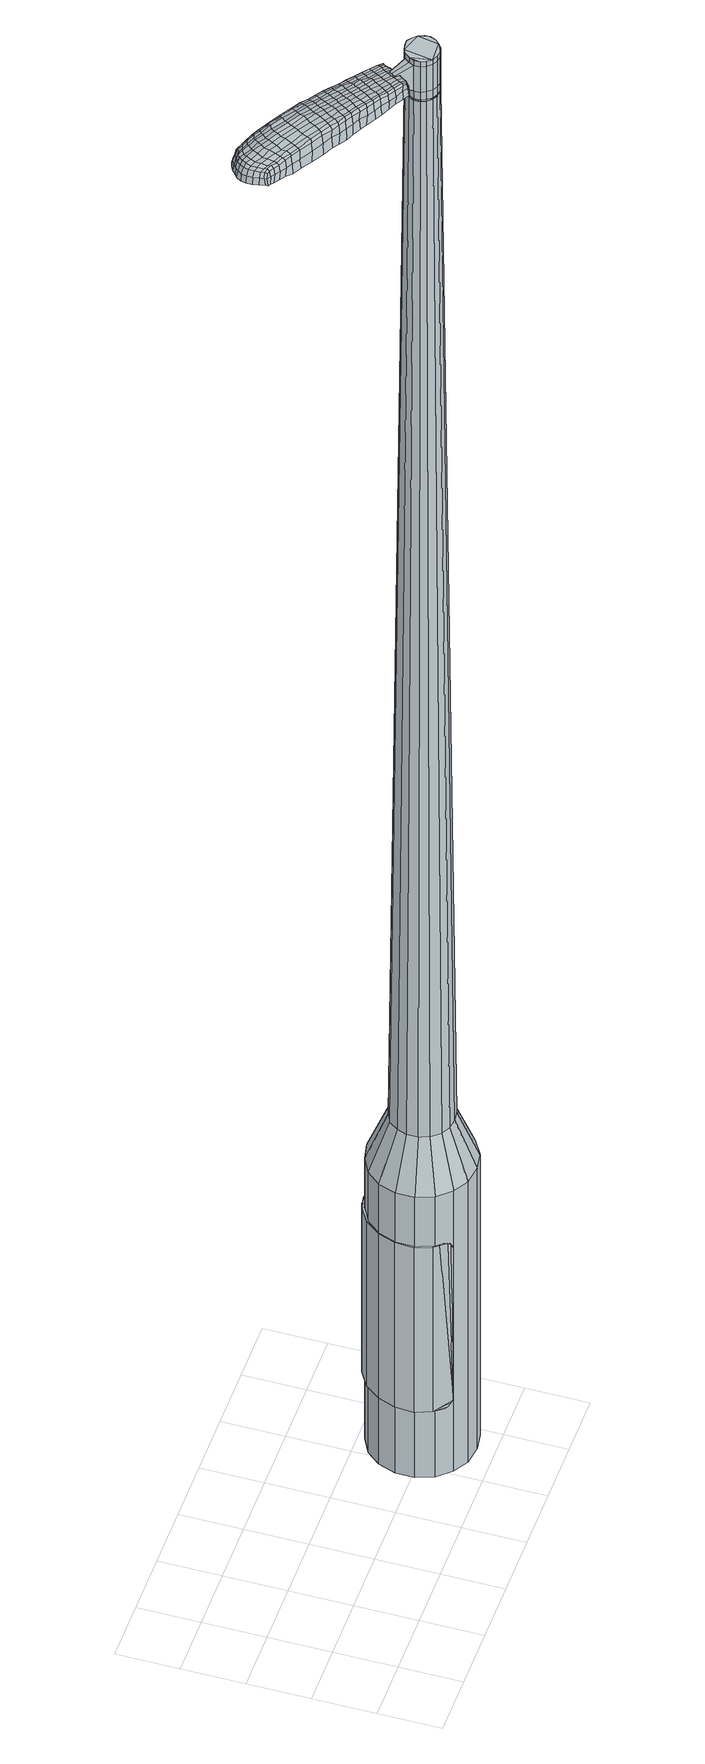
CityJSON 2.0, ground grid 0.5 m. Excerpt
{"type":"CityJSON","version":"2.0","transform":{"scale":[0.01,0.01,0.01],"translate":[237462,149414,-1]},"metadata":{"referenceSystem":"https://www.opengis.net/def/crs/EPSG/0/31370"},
"CityObjects":{
"object1":{"type":"GenericCityObject","attributes":{"cluster":998,"mean_distance_to_centroid":0.259,"new_centroid_x":237464.33,"new_centroid_y":149414.56,"mean_distance_to_camera":14.2,"H1":9.48,"H2":9.59,"Z_final":111.37,"cluster2":-1,"proj_x":237468.38,"proj_y":149407.4,"id_line":43757,"bearing_l":240.55,"distance":8.23,"orientation":"right","G_obj":150.55},"geometry":[{"type":"MultiSurface","lod":"2","boundaries":[[[0,1,2,3]],[[1,4,5,2]],[[4,6,7,5]],[[6,8,9,7]],[[8,10,11,9]],[[10,12,13,11]],[[12,14,15,13]],[[14,16,17,15]],[[16,18,19,17]],[[18,20,21,19]],[[20,22,23,21]],[[22,24,25,23]],[[24,26,27,25]],[[26,28,29,27]],[[28,30,31,29]],[[30,32,33,31]],[[32,34,35,33]],[[34,0,3,35]],[[36,37,38,39]],[[38,40,41,42]],[[41,43,42]],[[42,44,45,46]],[[45,47,46]],[[46,48,49,50]],[[49,51,50]],[[42,46,50,38]],[[50,52,39,38]],[[53,36,39]],[[2,5,7,35]],[[7,9,11,15]],[[11,13,15]],[[15,17,19,23]],[[19,21,23]],[[23,25,27,31]],[[27,29,31]],[[15,23,31,7]],[[31,33,35,7]],[[3,2,35]],[[1,0,54,55]],[[0,34,56,54]],[[34,32,57,56]],[[32,30,58,57]],[[30,28,59,58]],[[28,26,60,59]],[[26,24,61,60]],[[24,22,62,61]],[[22,20,63,62]],[[20,18,64,63]],[[18,16,65,64]],[[16,14,66,65]],[[14,12,67,66]],[[12,10,68,67]],[[10,8,69,68]],[[8,6,70,69]],[[6,4,71,70]],[[4,1,55,71]],[[55,54,72,73]],[[54,56,74,72]],[[56,57,75,74]],[[57,58,76,75]],[[58,59,77,76]],[[59,60,78,77]],[[60,61,79,78]],[[61,62,80,79]],[[62,63,81,80]],[[63,64,82,81]],[[64,65,83,82]],[[65,66,84,83]],[[66,67,85,84]],[[67,68,86,85]],[[68,69,87,86]],[[69,70,88,87]],[[70,71,89,88]],[[71,55,73,89]],[[72,90,91,73]],[[92,93,90,72]],[[94,95,93,92]],[[76,96,95,94]],[[97,98,96,76]],[[99,100,98,97]],[[101,102,100,99]],[[103,104,102,101]],[[81,105,104,103]],[[106,107,105,81]],[[108,109,107,106]],[[110,111,109,108]],[[112,113,111,110]],[[86,114,113,112]],[[115,116,114,86]],[[88,117,116,115]],[[89,118,117,88]],[[73,91,118,89]],[[119,120,121,122]],[[123,119,122,124]],[[125,123,124,126]],[[127,125,126,128]],[[129,127,128,130]],[[131,129,130,132]],[[133,131,132,134]],[[135,133,134,136]],[[137,135,136,138]],[[139,137,138,140]],[[141,139,140,142]],[[143,141,142,144]],[[145,143,144,146]],[[147,145,146,148]],[[149,147,148,150]],[[151,149,150,152]],[[74,92,72]],[[74,75,94,92]],[[75,76,94]],[[77,97,76]],[[77,78,99,97]],[[78,79,101,99]],[[79,80,103,101]],[[80,81,103]],[[82,106,81]],[[82,83,108,106]],[[83,84,110,108]],[[84,85,112,110]],[[85,86,112]],[[87,115,86]],[[87,88,115]],[[153,116,117]],[[153,114,116]],[[154,113,114]],[[154,155,111,113]],[[155,156,109,111]],[[156,157,107,109]],[[157,105,107]],[[158,104,105]],[[158,159,102,104]],[[159,160,100,102]],[[160,161,98,100]],[[161,96,98]],[[162,95,96]],[[162,163,93,95]],[[163,90,93]],[[39,52,151,164]],[[91,90,165,152]],[[53,39,164,120]],[[90,163,121,165]],[[36,53,120,119]],[[163,162,122,121]],[[37,36,119,123]],[[162,96,124,122]],[[38,37,123,125]],[[96,161,126,124]],[[40,38,125,127]],[[161,160,128,126]],[[41,40,127,129]],[[160,159,130,128]],[[43,41,129,131]],[[159,158,132,130]],[[42,43,131,133]],[[158,105,134,132]],[[44,42,133,135]],[[105,157,136,134]],[[45,44,135,137]],[[157,156,138,136]],[[47,45,137,139]],[[156,155,140,138]],[[46,47,139,141]],[[155,154,142,140]],[[48,46,141,143]],[[154,114,144,142]],[[49,48,143,145]],[[114,153,146,144]],[[51,49,145,147]],[[153,117,148,146]],[[50,51,147,149]],[[117,118,150,148]],[[52,50,149,151]],[[118,91,152,150]],[[151,152,166,167]],[[152,165,168,166]],[[165,121,169,168]],[[121,120,170,169]],[[120,164,171,170]],[[164,151,167,171]],[[172,173,174,175]],[[176,172,175,177]],[[172,176,178,179]],[[173,172,179,180]],[[181,182,183,184]],[[185,181,184,186]],[[181,185,187,188]],[[182,181,188,189]],[[190,191,192,193]],[[194,190,193,195]],[[190,194,196,197]],[[191,190,197,198]],[[199,200,201,202]],[[203,199,202,204]],[[199,203,205,206]],[[200,199,206,207]],[[208,209,210,211]],[[212,208,211,213]],[[208,212,214,215]],[[209,208,215,216]],[[217,218,219,220]],[[221,217,220,222]],[[217,221,223,224]],[[218,217,224,225]],[[226,227,228,229]],[[218,226,229,219]],[[226,218,225,230]],[[227,226,230,231]],[[232,233,234,235]],[[227,232,235,228]],[[232,227,231,236]],[[233,232,236,237]],[[238,176,177,239]],[[233,238,239,234]],[[238,233,237,240]],[[176,238,240,178]],[[241,242,243,244]],[[245,241,244,246]],[[241,245,247,248]],[[242,241,248,249]],[[250,251,252,253]],[[242,250,253,243]],[[250,242,249,254]],[[251,250,254,255]],[[256,257,258,259]],[[251,256,259,252]],[[256,251,255,260]],[[257,256,260,261]],[[262,263,264,265]],[[257,262,265,258]],[[262,257,261,266]],[[263,262,266,267]],[[268,173,180,269]],[[263,268,269,264]],[[268,263,267,270]],[[173,268,270,174]],[[271,272,273,274]],[[275,271,274,276]],[[271,275,277,278]],[[272,271,278,279]],[[280,281,282,283]],[[272,280,283,273]],[[280,272,279,284]],[[281,280,284,285]],[[286,287,288,289]],[[281,286,289,282]],[[286,281,285,290]],[[287,286,290,291]],[[292,185,186,293]],[[287,292,293,288]],[[292,287,291,294]],[[185,292,294,187]],[[295,296,297,298]],[[299,295,298,300]],[[295,299,301,302]],[[296,295,302,303]],[[304,305,306,307]],[[296,304,307,297]],[[304,296,303,308]],[[305,304,308,309]],[[310,311,312,313]],[[305,310,313,306]],[[310,305,309,314]],[[311,310,314,315]],[[316,317,318,319]],[[311,316,319,312]],[[316,311,315,320]],[[317,316,320,321]],[[322,182,189,323]],[[317,322,323,318]],[[322,317,321,324]],[[182,322,324,183]],[[325,211,210,326]],[[327,325,326,328]],[[325,327,329,330]],[[211,325,330,213]],[[331,327,328,332]],[[333,331,332,334]],[[331,333,335,336]],[[327,331,336,329]],[[337,333,334,338]],[[339,337,338,340]],[[337,339,341,342]],[[333,337,342,335]],[[343,339,340,344]],[[345,343,344,346]],[[343,345,347,348]],[[339,343,348,341]],[[349,345,346,350]],[[200,349,350,201]],[[349,200,207,351]],[[345,349,351,347]],[[352,353,198,197]],[[354,352,197,196]],[[352,354,355,356]],[[353,352,356,357]],[[358,359,357,356]],[[360,358,356,355]],[[358,360,361,362]],[[359,358,362,363]],[[364,365,363,362]],[[366,364,362,361]],[[364,366,367,368]],[[365,364,368,369]],[[370,371,369,368]],[[372,370,368,367]],[[370,372,205,203]],[[371,370,203,204]],[[373,374,375,376]],[[275,373,376,277]],[[373,275,276,377]],[[374,373,377,378]],[[379,194,195,380]],[[374,379,380,375]],[[379,374,378,381]],[[194,379,381,196]],[[382,383,384,385]],[[221,382,385,223]],[[382,221,222,386]],[[383,382,386,387]],[[388,389,390,391]],[[383,388,391,384]],[[388,383,387,392]],[[389,388,392,393]],[[394,191,198,395]],[[389,394,395,390]],[[394,389,393,396]],[[191,394,396,192]],[[397,398,399,400]],[[179,397,400,180]],[[397,179,178,401]],[[398,397,401,402]],[[403,404,405,406]],[[398,403,406,399]],[[403,398,402,407]],[[404,403,407,408]],[[409,202,201,410]],[[404,409,410,405]],[[409,404,408,411]],[[202,409,411,204]],[[412,413,414,415]],[[184,412,415,186]],[[412,184,183,416]],[[413,412,416,417]],[[418,206,205,419]],[[413,418,419,414]],[[418,413,417,420]],[[206,418,420,207]],[[421,422,423,424]],[[299,421,424,301]],[[421,299,300,425]],[[422,421,425,426]],[[427,212,213,428]],[[422,427,428,423]],[[427,422,426,429]],[[212,427,429,214]],[[430,431,432,433]],[[245,430,433,247]],[[430,245,246,434]],[[431,430,434,435]],[[436,437,438,439]],[[431,436,439,432]],[[436,431,435,440]],[[437,436,440,441]],[[442,209,216,443]],[[437,442,443,438]],[[442,437,441,444]],[[209,442,444,210]],[[445,446,435,434]],[[244,445,434,246]],[[445,244,243,447]],[[446,445,447,448]],[[449,450,441,440]],[[446,449,440,435]],[[449,446,448,451]],[[450,449,451,452]],[[453,326,210,444]],[[450,453,444,441]],[[453,450,452,454]],[[326,453,454,328]],[[455,456,457,458]],[[302,455,458,303]],[[455,302,301,424]],[[456,455,424,423]],[[459,330,329,460]],[[456,459,460,457]],[[459,456,423,428]],[[330,459,428,213]],[[461,462,448,447]],[[253,461,447,243]],[[461,253,252,463]],[[462,461,463,464]],[[465,466,452,451]],[[462,465,451,448]],[[465,462,464,467]],[[466,465,467,468]],[[469,332,328,454]],[[466,469,454,452]],[[469,466,468,470]],[[332,469,470,334]],[[471,472,473,474]],[[308,471,474,309]],[[471,308,303,458]],[[472,471,458,457]],[[475,336,335,476]],[[472,475,476,473]],[[475,472,457,460]],[[336,475,460,329]],[[477,478,464,463]],[[259,477,463,252]],[[477,259,258,479]],[[478,477,479,480]],[[481,482,468,467]],[[478,481,467,464]],[[481,478,480,483]],[[482,481,483,484]],[[485,338,334,470]],[[482,485,470,468]],[[485,482,484,486]],[[338,485,486,340]],[[487,488,489,490]],[[314,487,490,315]],[[487,314,309,474]],[[488,487,474,473]],[[491,342,341,492]],[[488,491,492,489]],[[491,488,473,476]],[[342,491,476,335]],[[493,494,480,479]],[[265,493,479,258]],[[493,265,264,495]],[[494,493,495,496]],[[497,498,484,483]],[[494,497,483,480]],[[497,494,496,499]],[[498,497,499,500]],[[501,344,340,486]],[[498,501,486,484]],[[501,498,500,502]],[[344,501,502,346]],[[503,504,505,506]],[[320,503,506,321]],[[503,320,315,490]],[[504,503,490,489]],[[507,348,347,508]],[[504,507,508,505]],[[507,504,489,492]],[[348,507,492,341]],[[509,510,496,495]],[[269,509,495,264]],[[509,269,180,400]],[[510,509,400,399]],[[511,512,500,499]],[[510,511,499,496]],[[511,510,399,406]],[[512,511,406,405]],[[513,350,346,502]],[[512,513,502,500]],[[513,512,405,410]],[[350,513,410,201]],[[514,515,417,416]],[[324,514,416,183]],[[514,324,321,506]],[[515,514,506,505]],[[516,351,207,420]],[[515,516,420,417]],[[516,515,505,508]],[[351,516,508,347]],[[517,518,378,377]],[[274,517,377,276]],[[517,274,273,519]],[[518,517,519,520]],[[521,354,196,381]],[[518,521,381,378]],[[521,518,520,522]],[[354,521,522,355]],[[523,524,525,526]],[[224,523,526,225]],[[523,224,223,385]],[[524,523,385,384]],[[527,528,529,530]],[[524,527,530,525]],[[527,524,384,391]],[[528,527,391,390]],[[531,353,357,532]],[[528,531,532,529]],[[531,528,390,395]],[[353,531,395,198]],[[533,534,520,519]],[[283,533,519,273]],[[533,283,282,535]],[[534,533,535,536]],[[537,360,355,522]],[[534,537,522,520]],[[537,534,536,538]],[[360,537,538,361]],[[539,540,541,542]],[[230,539,542,231]],[[539,230,225,526]],[[540,539,526,525]],[[543,544,545,546]],[[540,543,546,541]],[[543,540,525,530]],[[544,543,530,529]],[[547,359,363,548]],[[544,547,548,545]],[[547,544,529,532]],[[359,547,532,357]],[[549,550,536,535]],[[289,549,535,282]],[[549,289,288,551]],[[550,549,551,552]],[[553,366,361,538]],[[550,553,538,536]],[[553,550,552,554]],[[366,553,554,367]],[[555,556,557,558]],[[236,555,558,237]],[[555,236,231,542]],[[556,555,542,541]],[[559,560,561,562]],[[556,559,562,557]],[[559,556,541,546]],[[560,559,546,545]],[[563,365,369,564]],[[560,563,564,561]],[[563,560,545,548]],[[365,563,548,363]],[[565,566,552,551]],[[293,565,551,288]],[[565,293,186,415]],[[566,565,415,414]],[[567,372,367,554]],[[566,567,554,552]],[[567,566,414,419]],[[372,567,419,205]],[[568,569,402,401]],[[240,568,401,178]],[[568,240,237,558]],[[569,568,558,557]],[[570,571,408,407]],[[569,570,407,402]],[[570,569,557,562]],[[571,570,562,561]],[[572,371,204,411]],[[571,572,411,408]],[[572,571,561,564]],[[371,572,564,369]],[[573,574,575,576]],[[576,575,577,578]],[[579,577,575,580]],[[580,575,574,581]],[[582,583,584,585]],[[585,584,586,587]],[[588,586,584,589]],[[589,584,583,590]],[[591,592,593,594]],[[594,593,595,596]],[[597,595,593,598]],[[598,593,592,599]],[[600,601,602,603]],[[603,602,604,605]],[[606,604,602,607]],[[607,602,601,608]],[[609,610,611,612]],[[612,611,613,614]],[[615,613,611,616]],[[616,611,610,617]],[[618,619,620,621]],[[621,620,622,623]],[[624,622,620,625]],[[625,620,619,626]],[[627,628,629,630]],[[630,629,619,618]],[[626,619,629,631]],[[631,629,628,632]],[[633,634,635,636]],[[636,635,628,627]],[[632,628,635,637]],[[637,635,634,638]],[[578,577,639,640]],[[640,639,634,633]],[[638,634,639,641]],[[641,639,577,579]],[[642,643,644,645]],[[645,644,646,647]],[[648,646,644,649]],[[649,644,643,650]],[[651,652,653,654]],[[654,653,643,642]],[[650,643,653,655]],[[655,653,652,656]],[[657,658,659,660]],[[660,659,652,651]],[[656,652,659,661]],[[661,659,658,662]],[[663,664,665,666]],[[666,665,658,657]],[[662,658,665,667]],[[667,665,664,668]],[[581,574,669,670]],[[670,669,664,663]],[[668,664,669,671]],[[671,669,574,573]],[[672,673,674,675]],[[675,674,676,677]],[[678,676,674,679]],[[679,674,673,680]],[[681,682,683,684]],[[684,683,673,672]],[[680,673,683,685]],[[685,683,682,686]],[[687,688,689,690]],[[690,689,682,681]],[[686,682,689,691]],[[691,689,688,692]],[[587,586,693,694]],[[694,693,688,687]],[[692,688,693,695]],[[695,693,586,588]],[[696,697,698,699]],[[699,698,700,701]],[[702,700,698,703]],[[703,698,697,704]],[[705,706,707,708]],[[708,707,697,696]],[[704,697,707,709]],[[709,707,706,710]],[[711,712,713,714]],[[714,713,706,705]],[[710,706,713,715]],[[715,713,712,716]],[[717,718,719,720]],[[720,719,712,711]],[[716,712,719,721]],[[721,719,718,722]],[[590,583,723,724]],[[724,723,718,717]],[[722,718,723,725]],[[725,723,583,582]],[[609,612,726,727]],[[727,726,728,729]],[[730,728,726,731]],[[731,726,612,614]],[[729,728,732,733]],[[733,732,734,735]],[[736,734,732,737]],[[737,732,728,730]],[[735,734,738,739]],[[739,738,740,741]],[[742,740,738,743]],[[743,738,734,736]],[[741,740,744,745]],[[745,744,746,747]],[[748,746,744,749]],[[749,744,740,742]],[[747,746,750,751]],[[751,750,601,600]],[[608,601,750,752]],[[752,750,746,748]],[[599,753,754,598]],[[598,754,755,597]],[[756,755,754,757]],[[757,754,753,758]],[[758,759,760,757]],[[757,760,761,756]],[[762,761,760,763]],[[763,760,759,764]],[[764,765,766,763]],[[763,766,767,762]],[[768,767,766,769]],[[769,766,765,770]],[[770,771,772,769]],[[769,772,773,768]],[[606,773,772,604]],[[604,772,771,605]],[[774,775,776,777]],[[777,776,676,678]],[[677,676,776,778]],[[778,776,775,779]],[[596,595,780,781]],[[781,780,775,774]],[[779,775,780,782]],[[782,780,595,597]],[[783,784,785,786]],[[786,785,622,624]],[[623,622,785,787]],[[787,785,784,788]],[[789,790,791,792]],[[792,791,784,783]],[[788,784,791,793]],[[793,791,790,794]],[[599,592,795,796]],[[796,795,790,789]],[[794,790,795,797]],[[797,795,592,591]],[[798,799,800,801]],[[801,800,580,581]],[[579,580,800,802]],[[802,800,799,803]],[[804,805,806,807]],[[807,806,799,798]],[[803,799,806,808]],[[808,806,805,809]],[[600,603,810,811]],[[811,810,805,804]],[[809,805,810,812]],[[812,810,603,605]],[[813,814,815,816]],[[816,815,585,587]],[[582,585,815,817]],[[817,815,814,818]],[[606,607,819,820]],[[820,819,814,813]],[[818,814,819,821]],[[821,819,607,608]],[[822,823,824,825]],[[825,824,700,702]],[[701,700,824,826]],[[826,824,823,827]],[[614,613,828,829]],[[829,828,823,822]],[[827,823,828,830]],[[830,828,613,615]],[[831,832,833]],[[833,832,646,648]],[[647,646,832,834]],[[834,832,835]],[[836,837,838,839]],[[839,838,832,831]],[[835,832,838,840]],[[840,838,837,841]],[[617,610,842,843]],[[843,842,837,836]],[[841,837,842,844]],[[844,842,610,609]],[[835,845,834]],[[834,845,645,647]],[[642,645,845,846]],[[846,845,847]],[[841,848,849,840]],[[840,849,845,835]],[[847,845,849,850]],[[850,849,848,851]],[[609,727,852,844]],[[844,852,848,841]],[[851,848,852,853]],[[853,852,727,729]],[[854,855,856,857]],[[857,856,703,704]],[[702,703,856,825]],[[825,856,855,822]],[[730,731,858,859]],[[859,858,855,854]],[[822,855,858,829]],[[829,858,731,614]],[[847,860,861,846]],[[846,861,654,642]],[[651,654,861,862]],[[862,861,860,863]],[[851,864,865,850]],[[850,865,860,847]],[[863,860,865,866]],[[866,865,864,867]],[[729,733,868,853]],[[853,868,864,851]],[[867,864,868,869]],[[869,868,733,735]],[[870,871,872,873]],[[873,872,709,710]],[[704,709,872,857]],[[857,872,871,854]],[[736,737,874,875]],[[875,874,871,870]],[[854,871,874,859]],[[859,874,737,730]],[[863,876,877,862]],[[862,877,660,651]],[[657,660,877,878]],[[878,877,876,879]],[[867,880,881,866]],[[866,881,876,863]],[[879,876,881,882]],[[882,881,880,883]],[[735,739,884,869]],[[869,884,880,867]],[[883,880,884,885]],[[885,884,739,741]],[[886,887,888,889]],[[889,888,715,716]],[[710,715,888,873]],[[873,888,887,870]],[[742,743,890,891]],[[891,890,887,886]],[[870,887,890,875]],[[875,890,743,736]],[[879,892,893,878]],[[878,893,666,657]],[[663,666,893,894]],[[894,893,892,895]],[[883,896,897,882]],[[882,897,892,879]],[[895,892,897,898]],[[898,897,896,899]],[[741,745,900,885]],[[885,900,896,883]],[[899,896,900,901]],[[901,900,745,747]],[[902,903,904,905]],[[905,904,721,722]],[[716,721,904,889]],[[889,904,903,886]],[[748,749,906,907]],[[907,906,903,902]],[[886,903,906,891]],[[891,906,749,742]],[[895,908,909,894]],[[894,909,670,663]],[[581,670,909,801]],[[801,909,908,798]],[[899,910,911,898]],[[898,911,908,895]],[[798,908,911,807]],[[807,911,910,804]],[[747,751,912,901]],[[901,912,910,899]],[[804,910,912,811]],[[811,912,751,600]],[[818,913,914,817]],[[817,914,725,582]],[[722,725,914,905]],[[905,914,913,902]],[[608,752,915,821]],[[821,915,913,818]],[[902,913,915,907]],[[907,915,752,748]],[[779,916,917,778]],[[778,917,675,677]],[[672,675,917,918]],[[918,917,916,919]],[[597,755,920,782]],[[782,920,916,779]],[[919,916,920,921]],[[921,920,755,756]],[[922,923,924,925]],[[925,924,625,626]],[[624,625,924,786]],[[786,924,923,783]],[[926,927,928,929]],[[929,928,923,922]],[[783,923,928,792]],[[792,928,927,789]],[[758,753,930,931]],[[931,930,927,926]],[[789,927,930,796]],[[796,930,753,599]],[[919,932,933,918]],[[918,933,684,672]],[[681,684,933,934]],[[934,933,932,935]],[[756,761,936,921]],[[921,936,932,919]],[[935,932,936,937]],[[937,936,761,762]],[[938,939,940,941]],[[941,940,631,632]],[[626,631,940,925]],[[925,940,939,922]],[[942,943,944,945]],[[945,944,939,938]],[[922,939,944,929]],[[929,944,943,926]],[[764,759,946,947]],[[947,946,943,942]],[[926,943,946,931]],[[931,946,759,758]],[[935,948,949,934]],[[934,949,690,681]],[[687,690,949,950]],[[950,949,948,951]],[[762,767,952,937]],[[937,952,948,935]],[[951,948,952,953]],[[953,952,767,768]],[[954,955,956,957]],[[957,956,637,638]],[[632,637,956,941]],[[941,956,955,938]],[[958,959,960,961]],[[961,960,955,954]],[[938,955,960,945]],[[945,960,959,942]],[[770,765,962,963]],[[963,962,959,958]],[[942,959,962,947]],[[947,962,765,764]],[[951,964,965,950]],[[950,965,694,687]],[[587,694,965,816]],[[816,965,964,813]],[[768,773,966,953]],[[953,966,964,951]],[[813,964,966,820]],[[820,966,773,606]],[[803,967,968,802]],[[802,968,641,579]],[[638,641,968,957]],[[957,968,967,954]],[[809,969,970,808]],[[808,970,967,803]],[[954,967,970,961]],[[961,970,969,958]],[[605,771,971,812]],[[812,971,969,809]],[[958,969,971,963]],[[963,971,771,770]],[[573,576,175,174]],[[576,578,177,175]],[[588,589,188,187]],[[589,590,189,188]],[[591,594,193,192]],[[594,596,195,193]],[[615,616,215,214]],[[616,617,216,215]],[[618,621,220,219]],[[621,623,222,220]],[[627,630,229,228]],[[630,618,219,229]],[[633,636,235,234]],[[636,627,228,235]],[[578,640,239,177]],[[640,633,234,239]],[[648,649,248,247]],[[649,650,249,248]],[[650,655,254,249]],[[655,656,255,254]],[[656,661,260,255]],[[661,662,261,260]],[[662,667,266,261]],[[667,668,267,266]],[[668,671,270,267]],[[671,573,174,270]],[[678,679,278,277]],[[679,680,279,278]],[[680,685,284,279]],[[685,686,285,284]],[[686,691,290,285]],[[691,692,291,290]],[[692,695,294,291]],[[695,588,187,294]],[[696,699,298,297]],[[699,701,300,298]],[[705,708,307,306]],[[708,696,297,307]],[[711,714,313,312]],[[714,705,306,313]],[[717,720,319,318]],[[720,711,312,319]],[[590,724,323,189]],[[724,717,318,323]],[[774,777,376,375]],[[777,678,277,376]],[[596,781,380,195]],[[781,774,375,380]],[[623,787,386,222]],[[787,788,387,386]],[[788,793,392,387]],[[793,794,393,392]],[[794,797,396,393]],[[797,591,192,396]],[[701,826,425,300]],[[826,827,426,425]],[[827,830,429,426]],[[830,615,214,429]],[[831,833,433,432]],[[833,648,247,433]],[[836,839,439,438]],[[839,831,432,439]],[[617,843,443,216]],[[843,836,438,443]],[[972,973,974,975]],[[976,977,975,974]],[[978,979,980,981]],[[982,983,984,985]],[[973,986,987,974]],[[988,976,974,987]],[[989,978,981,990]],[[991,992,983,982]],[[986,993,994,987]],[[994,995,988,987]],[[996,989,990,997]],[[998,992,991,999]],[[993,1000,1001,994]],[[1001,1002,995,994]],[[1003,996,997,1004]],[[1005,998,999,1006]],[[1007,1008,1009,1010]],[[1011,1012,1008,1007]],[[1011,1013,1014,1012]],[[1013,1015,1016,1014]],[[1017,1018,1019,1020]],[[1021,1022,1018,1017]],[[1023,1024,1022,1021]],[[1025,1026,1024,1023]],[[1020,1009,1008,1017]],[[1017,1008,1012,1021]],[[1012,1014,1023,1021]],[[1014,1016,1025,1023]],[[981,980,977,976]],[[990,981,976,988]],[[995,997,990,988]],[[1002,1004,997,995]],[[982,985,979,978]],[[991,982,978,989]],[[999,991,989,996]],[[1006,999,996,1003]],[[983,1007,1010,984]],[[992,1011,1007,983]],[[1013,1011,992,998]],[[1015,1013,998,1005]],[[1027,1028,1029,1030]],[[1029,1031,1032,1033]],[[1029,1033,1034,1035]],[[1029,1035,1030]],[[1036,1027,1030,1037]],[[1038,1037,1030,1039]],[[1040,1039,1030]],[[1041,1029,1028,1042]],[[1043,1041,1042,1044]],[[1045,1043,1044,1046]],[[1047,1045,1046,1048]],[[1049,1047,1048,1050]],[[1050,1051,1052,1053]],[[1050,1053,1054,1055]],[[1050,1055,1056,1057]],[[1056,1058,1059,1060]],[[1056,1060,1061,1062]],[[1056,1062,1057]],[[1050,1057,1049]],[[1063,1064,1028,1027]],[[1065,1066,1031,1029]],[[1067,1068,1040,1030]],[[1064,1069,1042,1028]],[[1070,1065,1029,1041]],[[1069,1071,1044,1042]],[[1072,1070,1041,1043]],[[1071,1073,1046,1044]],[[1074,1072,1043,1045]],[[1073,1075,1048,1046]],[[1076,1074,1045,1047]],[[1075,1077,1050,1048]],[[1078,1076,1047,1049]],[[1077,1079,1051,1050]],[[1080,1081,1058,1056]],[[1082,1078,1049,1057]],[[1052,1051,1079,1083]],[[1053,1052,1083,1084]],[[1054,1053,1084,1085]],[[1055,1054,1085,1086]],[[1056,1055,1086,1080]],[[1087,1063,1027,1036]],[[1088,1087,1036,1037]],[[1089,1088,1037,1038]],[[1090,1089,1038,1039]],[[1068,1090,1039,1040]],[[1032,1031,1066,1091]],[[1059,1058,1081,1092]],[[1033,1032,1091,1093]],[[1034,1033,1093,1094]],[[1035,1034,1094,1095]],[[1030,1035,1095,1067]],[[1060,1059,1092,1096]],[[1061,1060,1096,1097]],[[1062,1061,1097,1098]],[[1057,1062,1098,1082]]]}]}
},
"vertices":[
[194,77,384],[203,88,384],[203,88,96],[194,77,96],[216,95,384],[216,95,96],[230,98,384],[230,98,96],[245,96,384],[245,96,96],[257,89,384],[257,89,96],[267,77,384],[267,77,96],[272,64,384],[272,64,96],[272,49,384],[272,49,96],[267,35,384],[267,35,96],[258,24,384],[258,24,96],[245,16,384],[245,16,96],[231,14,384],[231,14,96],[216,16,384],[216,16,96],[204,23,384],[204,23,96],[194,34,384],[194,34,96],[189,48,384],[189,48,96],[189,63,384],[189,63,96],[217,53,1524],[219,49,1524],[222,45,1524],[219,62,1524],[226,43,1524],[231,42,1524],[239,46,1524],[235,43,1524],[242,49,1524],[244,54,1524],[242,63,1524],[244,58,1524],[239,66,1524],[235,69,1524],[226,68,1524],[230,69,1524],[222,66,1524],[217,58,1524],[209,68,429],[214,75,429],[206,60,429],[206,51,429],[209,43,429],[215,36,429],[222,32,429],[231,31,429],[239,32,429],[247,37,429],[252,43,429],[255,52,429],[255,60,429],[252,69,429],[247,75,429],[239,80,429],[230,81,429],[222,79,429],[219,62,1483],[222,66,1483],[217,58,1483],[217,53,1483],[219,49,1483],[222,45,1483],[226,43,1483],[231,42,1483],[235,43,1483],[239,46,1483],[242,49,1483],[244,54,1483],[244,58,1483],[242,63,1483],[239,66,1483],[235,69,1483],[230,69,1483],[226,68,1483],[219,62,1485],[222,66,1485],[218,58,1483],[218,58,1485],[218,53,1483],[218,53,1485],[219,49,1485],[222,46,1483],[222,46,1485],[226,44,1483],[226,44,1485],[231,43,1483],[231,43,1485],[235,44,1483],[235,44,1485],[239,46,1485],[242,50,1483],[242,50,1485],[243,54,1483],[243,54,1485],[243,58,1483],[243,58,1485],[242,62,1483],[242,62,1485],[239,66,1485],[235,68,1483],[235,68,1485],[230,69,1485],[226,68,1485],[217,53,1519],[217,58,1519],[217,58,1493],[217,53,1493],[219,49,1519],[219,49,1493],[222,45,1519],[222,45,1493],[226,43,1519],[226,43,1493],[231,42,1519],[231,42,1493],[235,43,1519],[235,43,1493],[239,46,1519],[239,46,1493],[242,49,1519],[242,49,1493],[244,54,1519],[244,54,1493],[244,58,1519],[244,58,1493],[242,63,1519],[242,63,1493],[239,66,1519],[239,66,1493],[235,69,1519],[235,69,1493],[230,69,1519],[230,69,1493],[226,68,1519],[226,68,1493],[222,66,1519],[222,66,1493],[235,69,1485],[242,63,1485],[244,58,1485],[244,54,1485],[242,49,1485],[235,43,1485],[231,42,1485],[226,43,1485],[222,45,1485],[217,53,1485],[217,58,1485],[219,62,1519],[219,62,1493],[204,74,1513],[204,74,1518],[203,72,1513],[201,69,1513],[201,69,1518],[203,72,1518],[148,125,1519],[154,121,1518],[153,123,1509],[147,127,1510],[140,130,1519],[140,131,1510],[140,128,1526],[148,123,1525],[154,119,1525],[129,92,1519],[135,88,1518],[136,89,1525],[130,92,1525],[121,96,1519],[122,97,1526],[119,95,1510],[127,91,1510],[133,88,1509],[73,143,1519],[75,146,1519],[74,147,1513],[72,143,1513],[72,139,1519],[71,139,1513],[74,138,1524],[75,142,1524],[77,145,1524],[138,107,1530],[144,103,1529],[146,106,1529],[139,109,1530],[130,111,1531],[132,114,1531],[128,108,1530],[136,103,1530],[142,100,1529],[208,67,1512],[210,69,1512],[208,70,1517],[207,68,1517],[207,65,1512],[206,65,1517],[206,65,1506],[207,67,1506],[209,70,1506],[95,153,1519],[99,152,1519],[98,153,1512],[95,155,1512],[93,154,1518],[93,155,1512],[93,153,1522],[95,152,1523],[98,150,1524],[103,150,1519],[108,147,1519],[108,149,1512],[103,152,1512],[103,148,1524],[108,146,1525],[113,145,1519],[120,141,1519],[120,143,1511],[113,147,1511],[113,143,1526],[120,139,1526],[130,135,1519],[130,137,1510],[130,134,1526],[210,85,1513],[203,89,1513],[204,88,1518],[210,84,1517],[214,82,1512],[213,82,1516],[214,83,1506],[210,87,1507],[203,91,1507],[197,93,1514],[191,97,1515],[191,96,1520],[197,92,1519],[197,95,1507],[191,99,1507],[185,102,1515],[178,106,1516],[178,104,1522],[185,100,1521],[184,103,1508],[178,107,1508],[172,110,1517],[166,114,1517],[166,112,1524],[172,108,1523],[172,111,1508],[166,115,1509],[160,117,1518],[160,116,1524],[159,119,1509],[77,122,1519],[80,120,1519],[81,121,1524],[78,123,1523],[75,124,1518],[76,124,1522],[74,123,1512],[76,122,1512],[78,120,1512],[84,117,1519],[89,114,1519],[90,115,1525],[85,118,1524],[82,117,1512],[87,114,1512],[94,111,1519],[100,107,1519],[102,108,1526],[95,112,1526],[92,110,1511],[99,106,1511],[111,101,1519],[112,102,1526],[109,101,1510],[195,59,1513],[188,62,1513],[187,62,1507],[193,58,1507],[200,57,1512],[199,56,1506],[200,58,1516],[196,59,1517],[189,63,1518],[181,65,1514],[174,69,1515],[173,68,1507],[180,65,1507],[182,66,1519],[176,70,1520],[168,72,1515],[161,75,1516],[159,75,1508],[166,71,1508],[169,73,1521],[163,76,1522],[154,79,1517],[148,82,1517],[146,81,1509],[153,78,1508],[156,79,1523],[149,83,1524],[141,85,1518],[139,84,1509],[143,86,1524],[202,70,1519],[204,73,1519],[196,74,1520],[197,76,1520],[195,72,1520],[201,68,1519],[189,78,1522],[191,80,1522],[183,81,1523],[184,84,1523],[181,79,1523],[188,75,1521],[176,85,1524],[178,87,1524],[170,89,1525],[171,91,1525],[168,86,1525],[175,82,1524],[164,92,1526],[165,95,1526],[157,96,1527],[159,98,1527],[155,93,1527],[162,89,1526],[151,99,1528],[152,102,1528],[149,96,1528],[77,141,1527],[79,144,1527],[76,137,1526],[80,135,1527],[81,138,1528],[83,142,1528],[87,135,1529],[89,139,1529],[85,131,1528],[92,128,1530],[93,132,1530],[95,135,1530],[99,128,1531],[101,131,1531],[98,124,1530],[106,120,1531],[107,124,1531],[109,127,1531],[119,117,1531],[120,120,1531],[117,114,1531],[74,126,1518],[73,129,1519],[72,129,1513],[73,125,1513],[76,126,1523],[75,129,1523],[72,134,1519],[71,134,1513],[74,133,1524],[91,154,1518],[88,154,1518],[89,152,1523],[92,153,1523],[91,155,1513],[88,155,1513],[84,153,1519],[81,151,1519],[82,150,1524],[86,152,1523],[84,154,1513],[80,152,1513],[78,149,1519],[79,148,1524],[77,149,1513],[147,122,1528],[146,120,1528],[152,116,1528],[153,118,1527],[140,126,1528],[139,125,1529],[145,118,1529],[143,115,1530],[149,111,1529],[151,114,1528],[137,122,1529],[135,120,1530],[141,112,1530],[147,109,1529],[133,117,1531],[131,94,1528],[132,96,1529],[124,100,1529],[123,98,1528],[137,90,1527],[139,93,1528],[134,99,1529],[126,104,1530],[140,96,1528],[202,57,1512],[203,58,1512],[202,59,1517],[201,58,1517],[201,56,1506],[202,58,1506],[205,61,1512],[204,62,1517],[204,61,1506],[215,80,1512],[215,78,1512],[214,80,1506],[215,81,1506],[214,80,1517],[213,79,1517],[213,76,1512],[212,74,1512],[212,75,1506],[213,77,1506],[212,77,1517],[211,74,1517],[211,72,1512],[210,72,1506],[210,72,1517],[209,83,1519],[209,81,1519],[203,87,1520],[202,85,1520],[208,79,1519],[206,77,1519],[201,83,1520],[200,81,1520],[205,75,1519],[199,79,1520],[197,60,1519],[198,62,1519],[191,66,1520],[190,64,1520],[199,65,1519],[193,68,1520],[197,91,1521],[196,89,1521],[190,95,1522],[190,93,1522],[195,87,1521],[193,85,1521],[188,91,1522],[187,89,1523],[192,82,1522],[186,86,1523],[183,67,1521],[184,69,1521],[178,72,1522],[177,71,1522],[186,72,1521],[180,75,1522],[184,99,1523],[183,97,1523],[178,102,1524],[177,101,1524],[182,95,1523],[181,92,1524],[176,99,1525],[174,96,1525],[179,90,1524],[173,94,1525],[170,74,1523],[171,76,1523],[165,79,1524],[164,77,1524],[173,79,1524],[166,82,1525],[172,106,1525],[171,105,1525],[166,110,1526],[165,109,1526],[169,103,1526],[168,100,1526],[163,106,1527],[162,104,1527],[167,97,1526],[160,101,1527],[157,81,1525],[158,83,1525],[151,86,1526],[150,84,1526],[160,86,1526],[153,89,1527],[159,114,1527],[158,113,1527],[157,110,1527],[155,108,1528],[154,105,1528],[144,87,1527],[145,89,1527],[147,93,1528],[78,125,1525],[77,127,1525],[81,123,1526],[80,125,1526],[76,132,1526],[80,130,1527],[93,151,1525],[91,151,1525],[94,149,1526],[97,150,1525],[88,150,1525],[84,149,1526],[88,147,1527],[91,148,1526],[82,147,1526],[85,145,1527],[85,120,1526],[85,122,1527],[90,117,1527],[90,119,1528],[85,127,1528],[91,123,1529],[101,148,1526],[99,147,1527],[105,144,1528],[107,145,1527],[96,146,1527],[94,144,1528],[100,141,1529],[102,143,1528],[91,141,1528],[97,138,1530],[95,113,1528],[96,116,1529],[102,109,1528],[103,112,1529],[96,120,1529],[104,115,1530],[112,142,1528],[111,141,1528],[118,137,1529],[119,138,1528],[108,139,1529],[106,137,1530],[113,133,1530],[116,135,1530],[103,134,1530],[111,130,1531],[113,103,1529],[114,106,1529],[115,110,1530],[130,132,1528],[128,131,1529],[126,129,1530],[124,126,1530],[122,123,1531],[152,122,1509],[153,120,1518],[147,123,1518],[146,125,1509],[139,128,1519],[139,130,1510],[139,126,1525],[147,122,1525],[153,118,1525],[137,91,1525],[136,90,1518],[129,93,1518],[131,94,1525],[122,97,1519],[123,98,1525],[120,97,1510],[127,93,1509],[134,89,1509],[76,145,1513],[77,145,1519],[75,142,1519],[74,142,1513],[74,139,1519],[74,139,1513],[76,138,1524],[77,141,1524],[78,144,1524],[145,106,1528],[144,103,1528],[138,107,1529],[139,110,1529],[130,111,1529],[131,114,1529],[128,108,1529],[136,104,1529],[142,100,1528],[207,71,1516],[208,71,1512],[206,68,1512],[205,69,1516],[205,66,1512],[204,66,1516],[204,66,1506],[205,69,1506],[207,71,1506],[98,152,1512],[98,150,1519],[95,151,1518],[95,153,1512],[93,152,1518],[93,153,1512],[93,151,1522],[95,150,1523],[98,149,1523],[107,147,1512],[107,146,1519],[102,148,1519],[102,150,1512],[102,147,1524],[107,144,1525],[119,141,1511],[119,139,1519],[112,143,1519],[112,145,1511],[112,142,1525],[119,138,1526],[129,134,1519],[129,136,1510],[129,132,1526],[202,86,1518],[202,88,1513],[209,84,1513],[209,82,1517],[213,81,1512],[212,80,1515],[212,82,1506],[208,85,1506],[202,89,1507],[190,94,1520],[190,96,1514],[196,92,1514],[196,90,1519],[196,93,1507],[189,98,1507],[177,102,1522],[177,104,1516],[183,100,1515],[183,98,1521],[183,102,1508],[177,106,1508],[165,110,1523],[165,112,1517],[171,108,1516],[171,106,1522],[171,110,1508],[164,114,1508],[159,116,1517],[159,114,1524],[158,118,1509],[82,123,1523],[81,122,1519],[79,124,1518],[79,125,1523],[77,125,1518],[78,126,1522],[76,124,1512],[77,123,1512],[80,121,1512],[91,117,1525],[90,116,1519],[85,119,1519],[86,120,1524],[83,118,1512],[88,115,1512],[103,110,1526],[101,109,1519],[95,113,1519],[96,113,1525],[93,112,1511],[100,108,1511],[111,103,1519],[113,104,1526],[110,102,1510],[187,63,1507],[189,64,1513],[195,61,1513],[194,60,1506],[200,59,1512],[199,58,1506],[200,60,1515],[196,61,1517],[190,65,1518],[174,70,1507],[175,71,1514],[182,67,1514],[181,67,1507],[183,68,1519],[177,71,1520],[160,76,1508],[162,77,1516],[169,74,1515],[167,73,1508],[170,75,1521],[163,78,1522],[147,83,1508],[149,84,1517],[155,80,1516],[153,80,1508],[157,81,1522],[150,85,1523],[142,87,1517],[140,86,1509],[144,88,1524],[202,71,1518],[203,73,1518],[195,74,1519],[197,77,1519],[194,72,1519],[200,68,1518],[189,78,1520],[190,80,1520],[182,82,1521],[184,84,1521],[181,79,1521],[188,75,1520],[176,85,1523],[177,88,1523],[170,89,1524],[171,91,1524],[168,86,1524],[174,83,1523],[163,93,1525],[165,95,1525],[157,96,1526],[158,99,1526],[155,93,1526],[161,90,1525],[150,100,1527],[152,102,1527],[149,97,1527],[80,143,1526],[79,140,1526],[78,137,1525],[81,135,1526],[82,138,1526],[84,141,1526],[89,138,1528],[87,135,1528],[86,132,1527],[92,128,1528],[94,132,1529],[95,135,1529],[102,131,1530],[100,128,1530],[98,125,1529],[106,120,1530],[108,124,1530],[109,127,1530],[120,120,1530],[119,117,1530],[117,114,1530],[74,129,1513],[75,129,1518],[76,127,1518],[75,126,1512],[77,127,1523],[77,129,1523],[74,134,1519],[74,134,1513],[76,133,1523],[89,150,1523],[89,152,1518],[91,152,1518],[92,151,1523],[91,153,1512],[88,153,1512],[83,148,1523],[82,149,1519],[85,151,1519],[86,150,1523],[85,152,1513],[81,150,1513],[79,147,1519],[80,147,1524],[79,148,1513],[152,116,1527],[146,120,1527],[146,121,1527],[152,117,1526],[139,125,1527],[138,124,1528],[149,111,1528],[142,115,1528],[144,118,1528],[150,114,1527],[137,122,1528],[135,119,1529],[141,112,1529],[147,109,1528],[133,117,1529],[124,101,1528],[132,96,1527],[132,95,1527],[124,99,1527],[138,92,1526],[138,93,1527],[134,100,1528],[126,104,1528],[140,97,1527],[201,60,1516],[201,60,1512],[201,58,1512],[200,59,1516],[200,58,1506],[200,59,1506],[203,62,1512],[202,63,1516],[202,62,1506],[212,81,1506],[213,80,1512],[213,81,1506],[212,80,1516],[212,79,1516],[210,76,1506],[210,75,1512],[212,78,1512],[211,78,1506],[211,78,1516],[209,75,1516],[209,73,1512],[208,74,1506],[208,73,1516],[208,82,1518],[202,86,1519],[202,85,1519],[205,77,1518],[207,80,1518],[201,83,1519],[199,81,1519],[204,75,1518],[198,79,1519],[191,66,1519],[197,63,1518],[196,62,1518],[190,65,1519],[198,65,1518],[192,69,1519],[195,89,1520],[196,90,1520],[189,94,1521],[189,93,1521],[193,85,1520],[194,87,1520],[188,91,1521],[186,89,1521],[192,83,1520],[185,86,1521],[177,73,1521],[184,69,1520],[184,68,1520],[177,72,1521],[186,72,1520],[179,76,1521],[183,97,1522],[183,98,1522],[177,102,1523],[176,101,1523],[180,92,1522],[181,95,1522],[175,99,1523],[174,96,1524],[179,90,1523],[172,94,1524],[164,80,1523],[171,76,1522],[170,75,1522],[164,79,1523],[173,79,1522],[166,83,1523],[170,105,1524],[171,106,1524],[165,109,1525],[164,109,1525],[167,100,1525],[169,103,1524],[163,106,1525],[161,104,1526],[166,98,1525],[160,101,1526],[151,86,1525],[158,83,1524],[157,82,1524],[151,85,1525],[160,86,1524],[153,90,1525],[158,112,1526],[158,113,1526],[155,108,1527],[156,110,1526],[153,105,1527],[145,90,1526],[144,89,1526],[147,93,1526],[78,128,1524],[79,126,1524],[82,124,1525],[81,126,1525],[78,132,1525],[81,130,1525],[94,148,1525],[91,149,1524],[93,150,1524],[96,148,1525],[89,146,1526],[85,147,1525],[88,149,1524],[92,147,1525],[82,146,1525],[86,144,1526],[85,123,1526],[86,121,1526],[91,118,1526],[91,119,1527],[86,127,1526],[91,124,1527],[105,143,1527],[99,146,1526],[101,146,1526],[106,144,1526],[100,140,1528],[94,143,1527],[97,145,1526],[102,142,1527],[91,141,1527],[97,137,1528],[96,116,1527],[96,114,1527],[103,110,1527],[103,112,1528],[97,120,1528],[105,116,1529],[118,136,1528],[110,140,1527],[112,141,1527],[119,137,1527],[113,132,1529],[106,136,1529],[108,139,1528],[115,134,1528],[104,134,1529],[111,129,1530],[114,106,1528],[113,105,1528],[115,110,1529],[128,130,1528],[129,131,1528],[124,126,1529],[126,128,1529],[122,123,1530],[213,82,1508],[210,76,1508],[182,93,1509],[186,100,1509],[163,104,1510],[168,111,1510],[129,124,1512],[134,132,1512],[150,123,1511],[145,115,1511],[114,133,1513],[102,139,1514],[106,147,1514],[118,141,1513],[206,70,1508],[178,86,1509],[159,97,1510],[125,116,1512],[140,107,1511],[109,125,1513],[97,131,1514],[203,64,1508],[174,79,1509],[155,89,1510],[120,108,1512],[136,99,1511],[93,124,1514],[104,117,1513],[200,58,1508],[170,72,1509],[151,82,1510],[116,100,1512],[131,91,1511],[89,116,1514],[100,109,1513],[90,145,1514],[85,147,1514],[88,153,1514],[94,153,1514],[86,138,1514],[81,140,1514],[81,131,1514],[78,134,1514],[77,123,1514],[74,128,1514],[79,147,1515],[75,145,1515],[76,146,1515],[82,150,1515],[77,143,1515],[75,144,1515],[75,139,1515],[74,143,1515],[73,135,1515],[74,142,1515],[195,31,334],[192,35,334],[192,35,165],[202,23,171],[195,31,165],[197,28,165],[199,26,166],[201,25,167],[201,24,169],[197,28,334],[199,26,333],[201,25,332],[201,24,331],[202,23,328],[187,48,165],[187,48,334],[188,63,165],[188,63,334],[193,77,165],[193,77,334],[202,89,165],[202,89,334],[215,97,165],[215,97,334],[219,98,334],[223,98,334],[225,99,333],[227,99,332],[229,100,331],[229,100,328],[219,98,165],[229,100,171],[229,100,169],[227,99,167],[225,99,166],[223,98,165],[197,33,334],[195,36,334],[195,36,165],[197,33,165],[204,25,171],[204,25,328],[190,49,334],[190,49,165],[190,63,334],[190,63,165],[195,76,334],[195,76,165],[204,87,334],[204,87,165],[216,94,334],[216,94,165],[220,95,334],[230,97,328],[230,97,171],[220,95,165],[223,96,334],[226,96,333],[228,97,332],[229,97,331],[200,30,334],[201,28,333],[203,27,332],[203,26,331],[200,30,165],[229,97,169],[201,28,166],[203,27,167],[203,26,169],[228,97,167],[226,96,166],[223,96,165]
]}
